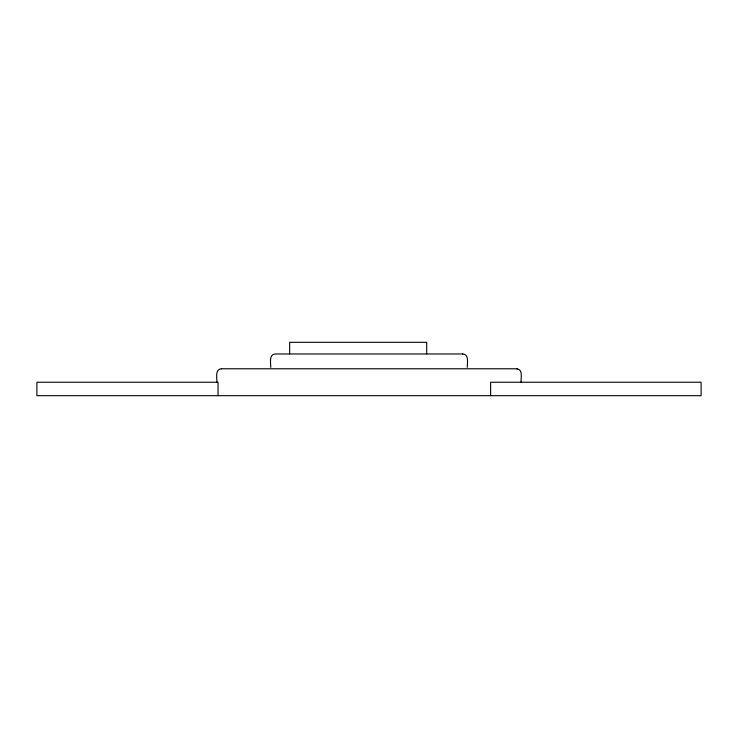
<?xml version="1.0" encoding="UTF-8"?>
<svg xmlns="http://www.w3.org/2000/svg" width="738" height="738" viewBox="0 0 738 738"><rect width="100%" height="100%" fill="white"/><g stroke="black" fill="none" stroke-linecap="round" stroke-linejoin="round"><path stroke-width="1.11" d="M221.501 368.779C214.859 369.065 217.018 378.179 216.917 382.229M462.809 353.972L275.219 353.972C268.65 354.397 270.883 363.391 270.726 367.432M221.437 368.779L516.582 368.779M517.32 368.852C523.307 370.089 520.604 378.225 521.111 382.229M462.735 353.972C469.359 354.295 467.154 363.391 467.292 367.432M516.517 368.779L517.393 368.852M490.632 395.688L490.632 382.229L701.1 382.229L701.1 395.688L36.9 395.688L36.9 382.229L218.051 382.229L218.051 395.688M426.693 353.972L426.693 342.312L289.665 342.312L289.665 353.972"/></g></svg>
